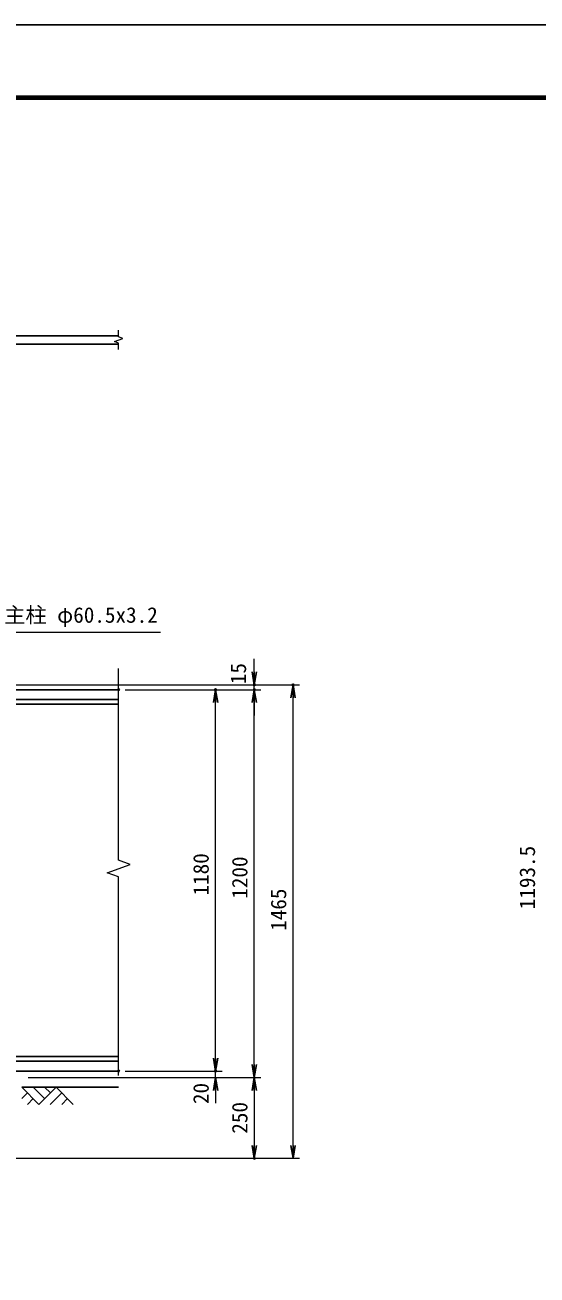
# Model space of a CAD drawing. Units: millimetres, scale not verified. Extents: x -4200 to 4200, y -2969 to 2971.
# Drawn here: x -1659 to -74, y -898 to 2971 of the extents above; entities that cross this region are included whole.
import ezdxf
from ezdxf.enums import TextEntityAlignment as Align

# ---------------------------------------------------------------- set-up
doc = ezdxf.new("R2010")
doc.units = ezdxf.units.MM
doc.header["$LTSCALE"] = 10
doc.header["$PDMODE"] = 32
doc.header["$PDSIZE"] = 5
for name, color, linetype, lineweight in [('0-0_D-STR1', 1, 'Continuous', 25), ('0-3_D-STR-DIM', 7, 'Continuous', 13), ('0-6_D-STR-TXT', 7, 'Continuous', 13), ('0-7_D-BGD', 7, 'Continuous', 25), ('0-8_D-DCR-HCH', 7, 'Continuous', 13), ('0-C_D-TTL', 2, 'Continuous', 25)]:
    doc.layers.add(name, color=color, linetype=linetype, lineweight=lineweight)
doc.layers.add('0-4_0', color=7, linetype='Continuous')
doc.layers.add('0-5_Defpoints', color=8, linetype='Continuous')
doc.styles.add('ＭＳ ゴシック', font='')
doc.styles.get('ＭＳ ゴシック').set_extended_font_data('MS Gothic')

# ---------------------------------------------------------------- blocks, each defined once
blk = doc.blocks.new('_Open')
at = {"layer": '0-4_0'}
blk.add_line((-10, 1.667), (0, 0), dxfattribs=at)
blk.add_lwpolyline([(-10, -1.667), (0, 0), (-10, 0)], dxfattribs=at)

msp = doc.modelspace()

# ---------------------------------------------------------------- linework, layer by layer
at = {"layer": '0-0_D-STR1'}
for p, q in [((-1833.62, 2009.12), (-1368.62, 2009.12)), ((-1833.62, 1983.12), (-1368.62, 1983.12)), ((-1795.97, 913.74), (-1368.62, 913.74)), ((-1795.62, 883.74), (-1368.62, 883.74)), ((-1795.62, 868.74), (-1368.62, 868.74)), ((-1368.62, -221.26), (-1795.62, -221.26)), ((-1368.62, -236.26), (-1795.98, -236.26)), ((-1368.62, -266.26), (-1795.98, -266.26))]:
    msp.add_line(p, q, dxfattribs=at)
at = {"layer": '0-3_D-STR-DIM'}
for p, q in [((-1368.62, 2005.74), (-1368.62, 2026.12)), ((-1381.84, 1991.32), (-1355.41, 2000.93)), ((-1368.62, 1986.51), (-1381.84, 1991.32)), ((-1355.41, 2000.93), (-1368.62, 2005.74)), ((-1368.62, 1966.12), (-1368.62, 1986.51)), ((-948.62, 968.74), (-948.62, 1008.74)), ((-1368.62, 385.89), (-1368.62, 979.74)), ((-1817.17, 928.74), (-808.62, 928.74)), ((-1817.17, 928.74), (-928.62, 928.74)), ((-948.62, 913.74), (-948.62, 928.74)), ((-1348.62, 913.74), (-1048.62, 913.74)), ((-1348.62, 913.74), (-928.62, 913.74)), ((-1348.62, 913.74), (-928.62, 913.74)), ((-1068.62, -226.26), (-1068.62, 873.74)), ((-948.62, -246.26), (-948.62, 873.74)), ((-948.62, 873.74), (-948.62, 833.74)), ((-828.62, -496.26), (-828.62, 888.74)), ((-1403.86, 347.42), (-1333.39, 373.07)), ((-1333.39, 373.07), (-1368.62, 385.89)), ((-1368.62, 334.59), (-1403.86, 347.42)), ((-1368.62, -280.38), (-1368.62, 334.59)), ((-1068.62, -226.26), (-1068.62, -186.26)), ((-1348.62, -266.26), (-1048.62, -266.26)), ((-1348.62, -266.26), (-1048.62, -266.26)), ((-1068.62, -286.26), (-1068.62, -266.26)), ((-1648.62, -286.26), (-1048.62, -286.26)), ((-1648.62, -286.26), (-928.62, -286.26)), ((-1648.62, -286.26), (-928.62, -286.26)), ((-1068.62, -326.26), (-1068.62, -366.26)), ((-948.62, -326.26), (-948.62, -496.26)), ((-1818.37, -536.26), (-808.62, -536.26)), ((-1818.37, -536.26), (-928.62, -536.26))]:
    msp.add_line(p, q, dxfattribs=at)
at = {"layer": '0-5_Defpoints'}
for p in [(-948.62, 928.74), (-828.62, 928.74), (-1368.62, 913.74), (-1368.62, 913.74), (-1068.62, 913.74), (-948.62, 913.74), (-1368.62, -266.26), (-1068.62, -266.26), (-948.62, -536.26)]:
    msp.add_point(p, dxfattribs=at)
at = {"layer": '0-6_D-STR-TXT'}
msp.add_lwpolyline([(-1239.1, 1090.43), (-1773.78, 1090.43), (-1863.78, 850.16)], dxfattribs=at)
at = {"layer": '0-7_D-BGD'}
msp.add_line((-1668.62, -316.26), (-1368.62, -316.26), dxfattribs=at)
at = {"layer": '0-8_D-DCR-HCH'}
for p, q in [((-1615.41, -369.47), (-1668.62, -316.26)), ((-1650.89, -334), (-1668.62, -351.65)), ((-1597.68, -351.73), (-1633.15, -316.26)), ((-1562.2, -316.26), (-1615.41, -369.47)), ((-1579.85, -334.09), (-1597.68, -316.26)), ((-1544.46, -334), (-1580.1, -369.47)), ((-1562.2, -316.26), (-1508.99, -369.47)), ((-1633.15, -351.73), (-1650.97, -369.47)), ((-1526.73, -351.73), (-1544.54, -369.47))]:
    msp.add_line(p, q, dxfattribs=at)
at = {"layer": '0-C_D-TTL'}
for points in [[(-4200.45, 2970.62), (4199.55, 2970.62), (4199.55, -2969.38), (-4200.45, -2969.38)], [(-3930.45, 2750.62), (3929.55, 2750.62), (3929.55, -2749.38), (-3930.45, -2749.38)], [(-3927.95, 2748.12), (3927.05, 2748.12), (3927.05, -2746.88), (-3927.95, -2746.88)], [(-3925.45, 2745.62), (3924.55, 2745.62), (3924.55, -2744.38), (-3925.45, -2744.38)], [(-3922.95, 2743.12), (3922.05, 2743.12), (3922.05, -2741.88), (-3922.95, -2741.88)], [(-3920.45, 2740.62), (3919.55, 2740.62), (3919.55, -2739.38), (-3920.45, -2739.38)]]:
    msp.add_lwpolyline(points, close=True, dxfattribs=at)

# ---------------------------------------------------------------- block references
at = {"layer": '0-3_D-STR-DIM', "xscale": 4, "yscale": 4}
for p, rotation in [((-948.62, 928.74), 270), ((-828.62, 928.74), 90), ((-1068.62, 913.74), 90), ((-948.62, 913.74), 90), ((-948.62, 913.74), 90), ((-1068.62, -266.26), 270), ((-1068.62, -266.26), 270), ((-948.62, -286.26), 270), ((-1068.62, -286.26), 90), ((-948.62, -286.26), 90), ((-948.62, -536.26), 270), ((-828.62, -536.26), 270)]:
    msp.add_blockref('_Open', p, dxfattribs=dict(at, rotation=rotation))

# ---------------------------------------------------------------- texts
at = {"layer": '0-3_D-STR-DIM', "style": 'ＭＳ ゴシック'}
for s, p in [('15', (-959.78, 930.81)), ('1193.5', (-65.2, 234.29)), ('1180', (-1075.37, 276.84)), ('1200', (-955.37, 266.84)), ('1465', (-835.37, 167.49)), ('20', (-1075.37, -368.58)), ('250', (-955.37, -460.26))]:
    msp.add_text(s, height=48.09, rotation=90, dxfattribs=at).set_placement(p, align=Align.BOTTOM_LEFT)
at = {"layer": '0-6_D-STR-TXT', "style": 'ＭＳ ゴシック'}
msp.add_text('主柱 φ60.5x3.2', height=48.09, dxfattribs=at).set_placement((-1722.86, 1106.45), align=Align.BOTTOM_LEFT)

doc.saveas('drawing.dxf')
